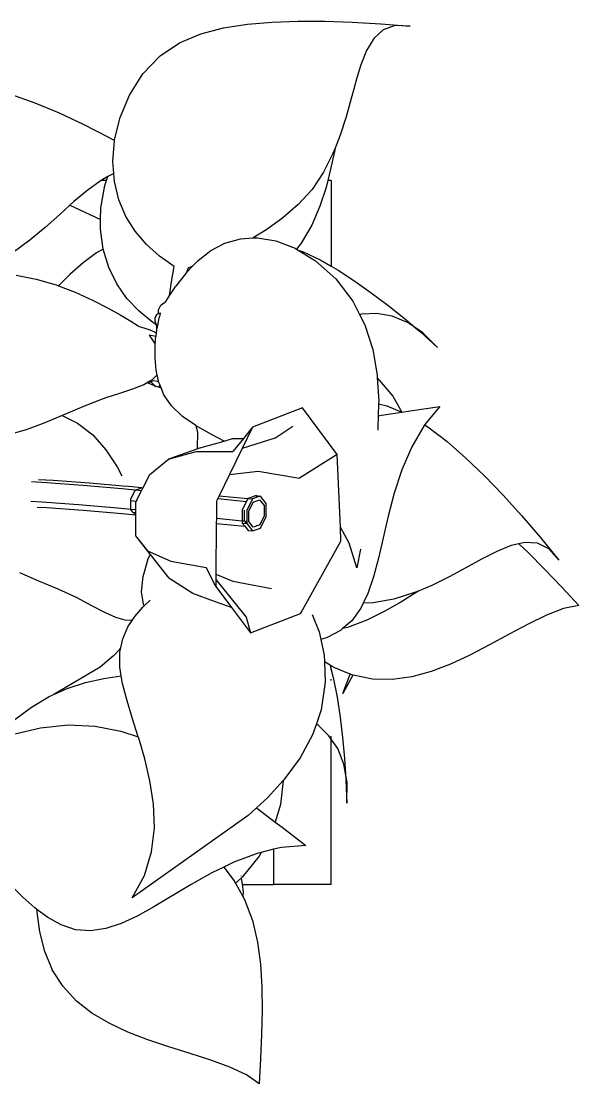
# Model space of a CAD drawing. Header units: metres. Extents: x 54.3 to 102.1, y 17 to 45.8.
# Drawn here: x 59.1817 to 59.4397, y 25.7853 to 26.2772 of the extents above; entities that cross this region are included whole.
import ezdxf

# ---------------------------------------------------------------- set-up
doc = ezdxf.new("R2010")
doc.units = ezdxf.units.M

msp = doc.modelspace()

# ---------------------------------------------------------------- linework, layer by layer
for p, q in [((59.28634, 26.27586), (59.29787, 26.27683)), ((59.29787, 26.27683), (59.30982, 26.27725)), ((59.30982, 26.27725), (59.32218, 26.27723)), ((59.32218, 26.27723), (59.33493, 26.27685)), ((59.33493, 26.27685), (59.3481, 26.27609)), ((59.3481, 26.27609), (59.36172, 26.27491)), ((59.25497, 26.26725), (59.2648, 26.27139)), ((59.2648, 26.27139), (59.27529, 26.27414)), ((59.27529, 26.27414), (59.28634, 26.27586)), ((59.34927, 26.27322), (59.34495, 26.26928)), ((59.35477, 26.2752), (59.34927, 26.27322)), ((59.36172, 26.27491), (59.35477, 26.2752)), ((59.24597, 26.26127), (59.25497, 26.26725)), ((59.34495, 26.26928), (59.34157, 26.26375)), ((59.34157, 26.26375), (59.33886, 26.25704)), ((59.23802, 26.25297), (59.24597, 26.26127)), ((59.33886, 26.25704), (59.33655, 26.24949)), ((59.23173, 26.243), (59.23802, 26.25297)), ((59.33619, 26.24817), (59.33467, 26.24252)), ((59.33655, 26.24949), (59.33619, 26.24817)), ((59.17671, 26.24343), (59.18795, 26.23954)), ((59.22741, 26.23262), (59.23173, 26.243)), ((59.33467, 26.24252), (59.33437, 26.2414)), ((59.18795, 26.23954), (59.19916, 26.23484)), ((59.33437, 26.2414), (59.33205, 26.23303)), ((59.19916, 26.23484), (59.21042, 26.22952)), ((59.22491, 26.22229), (59.22741, 26.23262)), ((59.33205, 26.23303), (59.32934, 26.22452)), ((59.21042, 26.22952), (59.22179, 26.22366)), ((59.22179, 26.22366), (59.22489, 26.22196)), ((59.22489, 26.22196), (59.22491, 26.22229)), ((59.32934, 26.22452), (59.32697, 26.21852)), ((59.2241, 26.21236), (59.22489, 26.22196)), ((59.32697, 26.21852), (59.32595, 26.21597)), ((59.32697, 26.21852), (59.32663, 26.21691)), ((59.22453, 26.20674), (59.2241, 26.21236)), ((59.32595, 26.21597), (59.32166, 26.20739)), ((59.32663, 26.21691), (59.3249, 26.2087)), ((59.32166, 26.20739), (59.31627, 26.19935)), ((59.3249, 26.2087), (59.32358, 26.20351)), ((59.21866, 26.20351), (59.21266, 26.19924)), ((59.21939, 26.20402), (59.21866, 26.20351)), ((59.22118, 26.20351), (59.21866, 26.20351)), ((59.22181, 26.2053), (59.21939, 26.20402)), ((59.22036, 26.20115), (59.22118, 26.20351)), ((59.22118, 26.20351), (59.22181, 26.2053)), ((59.22453, 26.20674), (59.22181, 26.2053)), ((59.22481, 26.20307), (59.22453, 26.20674)), ((59.22687, 26.19455), (59.22481, 26.20307)), ((59.32358, 26.20351), (59.32275, 26.20025)), ((59.32521, 26.20351), (59.32358, 26.20351)), ((59.32521, 26.20351), (59.32521, 26.16378)), ((59.21266, 26.19924), (59.20607, 26.19373)), ((59.21854, 26.19084), (59.22036, 26.20115)), ((59.31627, 26.19935), (59.30991, 26.19232)), ((59.32275, 26.20025), (59.31993, 26.19163)), ((59.20607, 26.19373), (59.20424, 26.19209)), ((59.23013, 26.18685), (59.22687, 26.19455)), ((59.19948, 26.18784), (59.19273, 26.18182)), ((59.20424, 26.19209), (59.19948, 26.18784)), ((59.20424, 26.19209), (59.21577, 26.18674)), ((59.21844, 26.18541), (59.21854, 26.19084)), ((59.30991, 26.19232), (59.30284, 26.18616)), ((59.31993, 26.19163), (59.31618, 26.18284)), ((59.21577, 26.18674), (59.21844, 26.18541)), ((59.21836, 26.18094), (59.21844, 26.18541)), ((59.23445, 26.17998), (59.23013, 26.18685)), ((59.30284, 26.18616), (59.29536, 26.18078)), ((59.31618, 26.18284), (59.31129, 26.17444)), ((59.19273, 26.18182), (59.18562, 26.17589)), ((59.21963, 26.17169), (59.21836, 26.18094)), ((59.23969, 26.17388), (59.23445, 26.17998)), ((59.29536, 26.18078), (59.28905, 26.17691)), ((59.18562, 26.17589), (59.17793, 26.17017)), ((59.24572, 26.16848), (59.23969, 26.17388)), ((59.26946, 26.17102), (59.27596, 26.17447)), ((59.27596, 26.17447), (59.28312, 26.17655)), ((59.28312, 26.17655), (59.28905, 26.17691)), ((59.28905, 26.17691), (59.29098, 26.17703)), ((59.29098, 26.17703), (59.2995, 26.17563)), ((59.2995, 26.17563), (59.30855, 26.17212)), ((59.31129, 26.17444), (59.30916, 26.17174)), ((59.21648, 26.17), (59.2103, 26.16536)), ((59.21963, 26.17169), (59.21648, 26.17)), ((59.22221, 26.16324), (59.21963, 26.17169)), ((59.25245, 26.16369), (59.24572, 26.16848)), ((59.26356, 26.16641), (59.26946, 26.17102)), ((59.30855, 26.17212), (59.30916, 26.17174)), ((59.30916, 26.17174), (59.30987, 26.17129)), ((59.30987, 26.17129), (59.31192, 26.17057)), ((59.30987, 26.17129), (59.31792, 26.16627)), ((59.31192, 26.17057), (59.32031, 26.16659)), ((59.2103, 26.16536), (59.20423, 26.15992)), ((59.22592, 26.15565), (59.22221, 26.16324)), ((59.25121, 26.1566), (59.25245, 26.16369)), ((59.25818, 26.16086), (59.26102, 26.16379)), ((59.2589, 26.16306), (59.25818, 26.16086)), ((59.26001, 26.16343), (59.2589, 26.16306)), ((59.26102, 26.16379), (59.26001, 26.16343)), ((59.26102, 26.16379), (59.26356, 26.16641)), ((59.31792, 26.16627), (59.32723, 26.15791)), ((59.32031, 26.16659), (59.32521, 26.16378)), ((59.32521, 26.16378), (59.32833, 26.16199)), ((59.17929, 26.1596), (59.1886, 26.15787)), ((59.20423, 26.15992), (59.19888, 26.15475)), ((59.25818, 26.16086), (59.25322, 26.15452)), ((59.32833, 26.16199), (59.3361, 26.15696)), ((59.1886, 26.15787), (59.19779, 26.15516)), ((59.19779, 26.15516), (59.19888, 26.15475)), ((59.19888, 26.15475), (59.20657, 26.1518)), ((59.23062, 26.14891), (59.22592, 26.15565)), ((59.25021, 26.14995), (59.25322, 26.15452)), ((59.25039, 26.1512), (59.25121, 26.1566)), ((59.32723, 26.15791), (59.33515, 26.1477)), ((59.3361, 26.15696), (59.34372, 26.15157)), ((59.20657, 26.1518), (59.21468, 26.14812)), ((59.23621, 26.14298), (59.23062, 26.14891)), ((59.24863, 26.14753), (59.25021, 26.14995)), ((59.25021, 26.14995), (59.25039, 26.1512)), ((59.34372, 26.15157), (59.3513, 26.14583)), ((59.21468, 26.14812), (59.22185, 26.14446)), ((59.22185, 26.14446), (59.22782, 26.14111)), ((59.2452, 26.14178), (59.24524, 26.14364)), ((59.24524, 26.14364), (59.24627, 26.1458)), ((59.24627, 26.1458), (59.24863, 26.14753)), ((59.33515, 26.1477), (59.33833, 26.14148)), ((59.3513, 26.14583), (59.3589, 26.13974)), ((59.22782, 26.14111), (59.23238, 26.13838)), ((59.23238, 26.13838), (59.2353, 26.13655)), ((59.24254, 26.1378), (59.23621, 26.14298)), ((59.24375, 26.14056), (59.24351, 26.13962)), ((59.24351, 26.13962), (59.24356, 26.13848)), ((59.24356, 26.13848), (59.24391, 26.13713)), ((59.24428, 26.14127), (59.24375, 26.14056)), ((59.24477, 26.14157), (59.24428, 26.14127)), ((59.24508, 26.14175), (59.24477, 26.14157)), ((59.24483, 26.13631), (59.2454, 26.13905)), ((59.2452, 26.14178), (59.24508, 26.14175)), ((59.24613, 26.14201), (59.2452, 26.14178)), ((59.2454, 26.13905), (59.24559, 26.13985)), ((59.24559, 26.13985), (59.24592, 26.14122)), ((59.24592, 26.14122), (59.24613, 26.14201)), ((59.3393, 26.14167), (59.33833, 26.14148)), ((59.33833, 26.14148), (59.34079, 26.13667)), ((59.34628, 26.14185), (59.3393, 26.14167)), ((59.35339, 26.14063), (59.34628, 26.14185)), ((59.36055, 26.13773), (59.35339, 26.14063)), ((59.3589, 26.13974), (59.36421, 26.13524)), ((59.2353, 26.13655), (59.23633, 26.13589)), ((59.23633, 26.13589), (59.23729, 26.13561)), ((59.23729, 26.13561), (59.23895, 26.13513)), ((59.23895, 26.13513), (59.24128, 26.1343)), ((59.24128, 26.1343), (59.24329, 26.13337)), ((59.24403, 26.13683), (59.24254, 26.1378)), ((59.24391, 26.13713), (59.24403, 26.13683)), ((59.24445, 26.13656), (59.24403, 26.13683)), ((59.24403, 26.13683), (59.24441, 26.13592)), ((59.24426, 26.13278), (59.24448, 26.13418)), ((59.24438, 26.13541), (59.24441, 26.13592)), ((59.24448, 26.13418), (59.24438, 26.13541)), ((59.24441, 26.13592), (59.24445, 26.13656)), ((59.24441, 26.13592), (59.24455, 26.13559)), ((59.24483, 26.13631), (59.24445, 26.13656)), ((59.24448, 26.13418), (59.24466, 26.13539)), ((59.24455, 26.13559), (59.24466, 26.13539)), ((59.24466, 26.13539), (59.24472, 26.13575)), ((59.24472, 26.13575), (59.24483, 26.13631)), ((59.34079, 26.13667), (59.34444, 26.12518)), ((59.36421, 26.13524), (59.36055, 26.13773)), ((59.3676, 26.13293), (59.36421, 26.13524)), ((59.36421, 26.13524), (59.36661, 26.13321)), ((59.24405, 26.13125), (59.24095, 26.13195)), ((59.24095, 26.13195), (59.2437, 26.12772)), ((59.24329, 26.13337), (59.24426, 26.13278)), ((59.2437, 26.12772), (59.24405, 26.13125)), ((59.24405, 26.13125), (59.24407, 26.13154)), ((59.24407, 26.13154), (59.24426, 26.13278)), ((59.36661, 26.13321), (59.37443, 26.12613)), ((59.37443, 26.12613), (59.3676, 26.13293)), ((59.2436, 26.12126), (59.24364, 26.12664)), ((59.24364, 26.12664), (59.24373, 26.12765)), ((59.2437, 26.12772), (59.24373, 26.12765)), ((59.34444, 26.12518), (59.34644, 26.11341)), ((59.24413, 26.11561), (59.2436, 26.12126)), ((59.24461, 26.11348), (59.24413, 26.11561)), ((59.23839, 26.10894), (59.2332, 26.10688)), ((59.24121, 26.11057), (59.23839, 26.10894)), ((59.24163, 26.11033), (59.24023, 26.10976)), ((59.24023, 26.10976), (59.24324, 26.10865)), ((59.2423, 26.11119), (59.24121, 26.11057)), ((59.24121, 26.11057), (59.24163, 26.11033)), ((59.24274, 26.11078), (59.24163, 26.11033)), ((59.24163, 26.11033), (59.2428, 26.10925)), ((59.24461, 26.11348), (59.2423, 26.11119)), ((59.24468, 26.11049), (59.24274, 26.11078)), ((59.2428, 26.10925), (59.24324, 26.10865)), ((59.24542, 26.10992), (59.24461, 26.11348)), ((59.24542, 26.10992), (59.24468, 26.11049)), ((59.2458, 26.10898), (59.24542, 26.10992)), ((59.24556, 26.1078), (59.2458, 26.10898)), ((59.24643, 26.10746), (59.2458, 26.10898)), ((59.34644, 26.11341), (59.34651, 26.11217)), ((59.34651, 26.11217), (59.35372, 26.10362)), ((59.34651, 26.11217), (59.34713, 26.10145)), ((59.22676, 26.10477), (59.22133, 26.10296)), ((59.2332, 26.10688), (59.22676, 26.10477)), ((59.24324, 26.10865), (59.24378, 26.10792)), ((59.24324, 26.10865), (59.24556, 26.1078)), ((59.24553, 26.10765), (59.24556, 26.1078)), ((59.24556, 26.1078), (59.24628, 26.10754)), ((59.24628, 26.10754), (59.24643, 26.10746)), ((59.24771, 26.10434), (59.24643, 26.10746)), ((59.25122, 26.0991), (59.24771, 26.10434)), ((59.21915, 26.10223), (59.21048, 26.09888)), ((59.22133, 26.10296), (59.21915, 26.10223)), ((59.25627, 26.09429), (59.25122, 26.0991)), ((59.34709, 26.10004), (59.34695, 26.09453)), ((59.34713, 26.10145), (59.34709, 26.10004)), ((59.34709, 26.10004), (59.35086, 26.09921)), ((59.35086, 26.09921), (59.35781, 26.09625)), ((59.35372, 26.10362), (59.35781, 26.09625)), ((59.20067, 26.09466), (59.19262, 26.09129)), ((59.20144, 26.09498), (59.20067, 26.09466)), ((59.20067, 26.09466), (59.20771, 26.09121)), ((59.21048, 26.09888), (59.20144, 26.09498)), ((59.26253, 26.08999), (59.25627, 26.09429)), ((59.31186, 26.09825), (59.28872, 26.08928)), ((59.32794, 26.07669), (59.31186, 26.09825)), ((59.34695, 26.09453), (59.34681, 26.08932)), ((59.34695, 26.09453), (59.34845, 26.09478)), ((59.34845, 26.09478), (59.35781, 26.09625)), ((59.35781, 26.09625), (59.35787, 26.09622)), ((59.35787, 26.09622), (59.36172, 26.0968)), ((59.36172, 26.0968), (59.37546, 26.0988)), ((59.37546, 26.0988), (59.36839, 26.09033)), ((59.19262, 26.09129), (59.18389, 26.08811)), ((59.20771, 26.09121), (59.21475, 26.08575)), ((59.26253, 26.08999), (59.2632, 26.08675)), ((59.26261, 26.08993), (59.26253, 26.08999)), ((59.26972, 26.08588), (59.26261, 26.08993)), ((59.28872, 26.08928), (59.2839, 26.07935)), ((59.28872, 26.08928), (59.28452, 26.08406)), ((59.29908, 26.08424), (59.30736, 26.08982)), ((59.34681, 26.08932), (59.3467, 26.08798)), ((59.36819, 26.0901), (59.36242, 26.08016)), ((59.36839, 26.09033), (59.36819, 26.0901)), ((59.36839, 26.09033), (59.36993, 26.08939)), ((59.36993, 26.08939), (59.37885, 26.08263)), ((59.18389, 26.08811), (59.17512, 26.08563)), ((59.21475, 26.08575), (59.22085, 26.07887)), ((59.2632, 26.08675), (59.26309, 26.07975)), ((59.27562, 26.08287), (59.26972, 26.08588)), ((59.29908, 26.08424), (59.2839, 26.07935)), ((59.26309, 26.07975), (59.26298, 26.07917)), ((59.26392, 26.0795), (59.26298, 26.07917)), ((59.26392, 26.0795), (59.27562, 26.08287)), ((59.27562, 26.08287), (59.2795, 26.08399)), ((59.2839, 26.07935), (59.27806, 26.06733)), ((59.2795, 26.08399), (59.28452, 26.08406)), ((59.28452, 26.08406), (59.27962, 26.07797)), ((59.36242, 26.08016), (59.35789, 26.06954)), ((59.37885, 26.08263), (59.38755, 26.07501)), ((59.22085, 26.07887), (59.22608, 26.07098)), ((59.24118, 26.06742), (59.2499, 26.07455)), ((59.26298, 26.07917), (59.2499, 26.07455)), ((59.2499, 26.07455), (59.26272, 26.07807)), ((59.26272, 26.07807), (59.27962, 26.07797)), ((59.32794, 26.07669), (59.31043, 26.06569)), ((59.3294, 26.04292), (59.32794, 26.07669)), ((59.38755, 26.07501), (59.39616, 26.0667)), ((59.22608, 26.07098), (59.22827, 26.06677)), ((59.35789, 26.06954), (59.35436, 26.05872)), ((59.19651, 26.06453), (59.18968, 26.06494)), ((59.23793, 26.0611), (59.24118, 26.06742)), ((59.27806, 26.06733), (59.2733, 26.05753)), ((59.27806, 26.06733), (59.29142, 26.06886)), ((59.29142, 26.06886), (59.31043, 26.06569)), ((59.39616, 26.0667), (59.40473, 26.0578)), ((59.19334, 26.0635), (59.18646, 26.06392)), ((59.21023, 26.06226), (59.19334, 26.0635)), ((59.21333, 26.06329), (59.19651, 26.06453)), ((59.22828, 26.06073), (59.21023, 26.06226)), ((59.22878, 26.06198), (59.21333, 26.06329)), ((59.23447, 26.06011), (59.22828, 26.06073)), ((59.23129, 26.06176), (59.22878, 26.06198)), ((59.23742, 26.06115), (59.23129, 26.06176)), ((59.23239, 26.05597), (59.23447, 26.06011)), ((59.23447, 26.06011), (59.23742, 26.06115)), ((59.23727, 26.05982), (59.23447, 26.06011)), ((59.2352, 26.05569), (59.23727, 26.05982)), ((59.23727, 26.05982), (59.23793, 26.0611)), ((59.23727, 26.05982), (59.23736, 26.05981)), ((59.23736, 26.05981), (59.23738, 26.05986)), ((59.23793, 26.0611), (59.23742, 26.06115)), ((59.238, 26.06109), (59.23793, 26.0611)), ((59.19127, 26.05456), (59.18619, 26.05487)), ((59.2324, 26.05117), (59.23239, 26.05597)), ((59.2349, 26.05493), (59.23239, 26.05518)), ((59.2352, 26.05569), (59.23455, 26.05424)), ((59.2352, 26.05552), (59.2352, 26.05569)), ((59.27208, 26.05502), (59.272, 26.04718)), ((59.27268, 26.05626), (59.27208, 26.05502)), ((59.2733, 26.05753), (59.27268, 26.05626)), ((59.27268, 26.05626), (59.28598, 26.05492)), ((59.2733, 26.05753), (59.28662, 26.05619)), ((59.28598, 26.05492), (59.284, 26.05098)), ((59.28662, 26.05619), (59.28598, 26.05492)), ((59.28871, 26.05607), (59.28605, 26.05078)), ((59.28666, 26.05628), (59.28662, 26.05619)), ((59.29039, 26.05759), (59.28666, 26.05628)), ((59.28666, 26.05628), (59.28871, 26.05607)), ((59.29096, 26.05687), (59.28871, 26.05607)), ((59.28908, 26.0546), (59.29203, 26.05564)), ((59.29096, 26.05687), (59.29039, 26.05759)), ((59.29039, 26.05759), (59.29243, 26.05738)), ((59.29243, 26.05738), (59.29096, 26.05687)), ((59.29203, 26.05564), (59.29413, 26.05298)), ((59.29508, 26.05402), (59.29243, 26.05738)), ((59.35436, 26.05872), (59.35154, 26.0481)), ((59.40473, 26.0578), (59.41331, 26.04836)), ((59.19359, 26.05188), (59.18906, 26.05216)), ((59.20816, 26.05332), (59.19127, 26.05456)), ((59.21041, 26.05064), (59.19359, 26.05188)), ((59.22621, 26.05179), (59.20816, 26.05332)), ((59.22837, 26.04912), (59.21041, 26.05064)), ((59.2324, 26.05117), (59.22621, 26.05179)), ((59.23456, 26.05095), (59.2324, 26.05117)), ((59.23335, 26.04996), (59.2324, 26.05117)), ((59.23335, 26.04996), (59.23457, 26.04984)), ((59.2345, 26.0485), (59.23335, 26.04996)), ((59.23455, 26.05424), (59.23456, 26.05095)), ((59.23456, 26.05095), (59.23457, 26.04984)), ((59.23457, 26.04984), (59.23457, 26.04853)), ((59.284, 26.05098), (59.28402, 26.04597)), ((59.28496, 26.05067), (59.28506, 26.05087)), ((59.28497, 26.04587), (59.28496, 26.05067)), ((59.28605, 26.05078), (59.28606, 26.04576)), ((59.287, 26.05047), (59.28908, 26.0546)), ((59.28701, 26.04566), (59.287, 26.05047)), ((59.29413, 26.05298), (59.29414, 26.04818)), ((59.29509, 26.04787), (59.29508, 26.05402)), ((59.2345, 26.0485), (59.22837, 26.04912)), ((59.23457, 26.04853), (59.2345, 26.0485)), ((59.23457, 26.0485), (59.2345, 26.0485)), ((59.23457, 26.04853), (59.23457, 26.0485)), ((59.23457, 26.0485), (59.23457, 26.04641)), ((59.23457, 26.04641), (59.23459, 26.03892)), ((59.272, 26.04718), (59.27198, 26.04473)), ((59.272, 26.04718), (59.28402, 26.04597)), ((59.28402, 26.04597), (59.28402, 26.04483)), ((59.28402, 26.04597), (59.28497, 26.04587)), ((59.28497, 26.04587), (59.28606, 26.04576)), ((59.28594, 26.04463), (59.28497, 26.04587)), ((59.28606, 26.04576), (59.28606, 26.04462)), ((59.28911, 26.043), (59.28701, 26.04566)), ((59.29414, 26.04818), (59.29206, 26.04404)), ((59.29243, 26.04258), (59.29509, 26.04787)), ((59.35154, 26.0481), (59.347, 26.02857)), ((59.41331, 26.04836), (59.42191, 26.03837)), ((59.27198, 26.04473), (59.27174, 26.02125)), ((59.27198, 26.04473), (59.28514, 26.0434)), ((59.28402, 26.04483), (59.28594, 26.04463)), ((59.28402, 26.04483), (59.28514, 26.0434)), ((59.28514, 26.0434), (59.28667, 26.04147)), ((59.28594, 26.04463), (59.28606, 26.04462)), ((59.28606, 26.04462), (59.28871, 26.04126)), ((59.28667, 26.04147), (59.28871, 26.04126)), ((59.28871, 26.04126), (59.29243, 26.04258)), ((59.29206, 26.04404), (59.28911, 26.043)), ((59.33352, 26.03553), (59.3294, 26.04292)), ((59.32967, 26.03653), (59.3294, 26.04292)), ((59.23459, 26.03892), (59.24127, 26.03044)), ((59.23459, 26.03892), (59.24009, 26.03209)), ((59.31123, 26.00353), (59.32967, 26.03653)), ((59.33697, 26.02417), (59.33352, 26.03553)), ((59.41201, 26.03527), (59.4085, 26.03449)), ((59.41483, 26.03589), (59.41201, 26.03527)), ((59.41201, 26.03527), (59.41628, 26.03123)), ((59.42066, 26.03553), (59.41483, 26.03589)), ((59.42591, 26.03294), (59.42066, 26.03553)), ((59.42191, 26.03837), (59.43052, 26.02774)), ((59.24009, 26.03209), (59.25097, 26.02723)), ((59.24041, 26.02838), (59.24131, 26.0304)), ((59.24127, 26.03044), (59.24131, 26.0304)), ((59.24131, 26.0304), (59.24135, 26.03049)), ((59.24131, 26.0304), (59.25005, 26.01945)), ((59.33865, 26.03279), (59.33697, 26.02417)), ((59.40179, 26.03177), (59.39475, 26.02819)), ((59.4085, 26.03449), (59.40179, 26.03177)), ((59.41628, 26.03123), (59.4241, 26.02336)), ((59.43052, 26.02774), (59.42591, 26.03294)), ((59.23805, 26.02009), (59.24041, 26.02838)), ((59.25097, 26.02723), (59.26723, 26.02433)), ((59.347, 26.02857), (59.34472, 26.01999)), ((59.39475, 26.02819), (59.38743, 26.02415)), ((59.18976, 26.01805), (59.18097, 26.02183)), ((59.27169, 26.01555), (59.26723, 26.02433)), ((59.27174, 26.02125), (59.27172, 26.01876)), ((59.27174, 26.02125), (59.27967, 26.01801)), ((59.38743, 26.02415), (59.37979, 26.01999)), ((59.4241, 26.02336), (59.43191, 26.01516)), ((59.19884, 26.01426), (59.18976, 26.01805)), ((59.23739, 26.01308), (59.23805, 26.02009)), ((59.2611, 26.01227), (59.25005, 26.01945)), ((59.27172, 26.01876), (59.27169, 26.01555)), ((59.27169, 26.01555), (59.279, 26.00575)), ((59.27172, 26.01876), (59.2858, 26.00128)), ((59.27967, 26.01801), (59.29751, 26.01461)), ((59.34472, 26.01999), (59.34208, 26.0123)), ((59.37178, 26.01603), (59.36581, 26.01357)), ((59.37979, 26.01999), (59.37178, 26.01603)), ((59.20727, 26.01035), (59.19884, 26.01426)), ((59.23827, 26.00731), (59.23739, 26.01308)), ((59.27112, 26.00862), (59.2611, 26.01227)), ((59.34208, 26.0123), (59.3399, 26.0078)), ((59.36328, 26.01253), (59.35413, 26.00966)), ((59.36443, 26.01269), (59.35732, 26.00824)), ((59.36581, 26.01357), (59.36328, 26.01253)), ((59.36581, 26.01357), (59.36443, 26.01269)), ((59.43191, 26.01516), (59.43974, 26.00666)), ((59.21438, 26.00664), (59.20727, 26.01035)), ((59.22038, 26.00347), (59.21438, 26.00664)), ((59.23424, 26.00168), (59.23794, 26.00598)), ((59.23794, 26.00598), (59.2386, 26.00661)), ((59.2386, 26.00661), (59.23827, 26.00731)), ((59.2386, 26.00661), (59.24136, 26.00923)), ((59.279, 26.00575), (59.27112, 26.00862)), ((59.279, 26.00575), (59.28777, 25.99399)), ((59.33881, 26.00554), (59.33466, 25.99969)), ((59.3399, 26.0078), (59.33881, 26.00554)), ((59.3446, 26.00795), (59.3399, 26.0078)), ((59.35413, 26.00966), (59.3446, 26.00795)), ((59.35732, 26.00824), (59.34975, 26.00391)), ((59.43974, 26.00666), (59.43272, 26.00529)), ((59.22546, 26.00117), (59.22038, 26.00347)), ((59.2298, 25.99992), (59.22546, 26.00117)), ((59.23305, 25.99985), (59.23424, 26.00168)), ((59.2858, 26.00128), (59.28777, 25.99399)), ((59.28777, 25.99399), (59.31091, 26.00296)), ((59.31091, 26.00296), (59.31123, 26.00353)), ((59.31628, 26.00261), (59.31965, 25.99459)), ((59.34975, 26.00391), (59.34158, 25.99995)), ((59.42485, 26.00226), (59.41637, 25.99812)), ((59.43272, 26.00529), (59.42485, 26.00226)), ((59.22863, 25.99128), (59.23104, 25.99678)), ((59.23305, 25.99985), (59.2298, 25.99992)), ((59.23104, 25.99678), (59.23305, 25.99985)), ((59.33046, 25.99601), (59.32943, 25.99511)), ((59.33466, 25.99969), (59.33046, 25.99601)), ((59.33266, 25.99655), (59.33046, 25.99601)), ((59.34158, 25.99995), (59.33266, 25.99655)), ((59.41637, 25.99812), (59.4075, 25.99338)), ((59.22774, 25.98713), (59.22863, 25.99128)), ((59.31965, 25.99459), (59.32041, 25.99104)), ((59.32325, 25.9919), (59.32041, 25.99104)), ((59.32041, 25.99104), (59.32195, 25.98378)), ((59.32943, 25.99511), (59.32325, 25.9919)), ((59.4075, 25.99338), (59.39844, 25.98847)), ((59.22741, 25.98673), (59.2244, 25.9834)), ((59.22696, 25.98589), (59.22741, 25.98673)), ((59.2273, 25.9851), (59.22774, 25.98713)), ((59.22741, 25.98673), (59.22747, 25.98683)), ((59.22774, 25.98713), (59.22747, 25.98683)), ((59.39844, 25.98847), (59.38936, 25.98377)), ((59.2244, 25.9834), (59.21815, 25.97812)), ((59.22735, 25.97813), (59.2273, 25.9851)), ((59.32195, 25.98378), (59.32206, 25.98059)), ((59.38936, 25.98377), (59.38034, 25.97957)), ((59.21815, 25.97812), (59.19673, 25.96548)), ((59.22797, 25.97423), (59.22735, 25.97813)), ((59.32206, 25.98059), (59.3224, 25.97128)), ((59.32465, 25.9791), (59.32206, 25.98059)), ((59.32465, 25.9791), (59.32521, 25.97686)), ((59.32521, 25.97877), (59.32465, 25.9791)), ((59.32521, 25.97686), (59.32521, 25.97877)), ((59.32679, 25.97787), (59.32521, 25.97877)), ((59.32521, 25.97686), (59.32611, 25.97333)), ((59.33395, 25.97499), (59.32679, 25.97787)), ((59.37139, 25.97616), (59.36247, 25.97373)), ((59.38034, 25.97957), (59.37139, 25.97616)), ((59.21147, 25.97102), (59.21987, 25.97295)), ((59.21987, 25.97295), (59.22797, 25.97423)), ((59.22797, 25.97423), (59.228, 25.97423)), ((59.22861, 25.97054), (59.22797, 25.97423)), ((59.3224, 25.97128), (59.32056, 25.95848)), ((59.32521, 25.97205), (59.32521, 25.97262)), ((59.32611, 25.97333), (59.32788, 25.96424)), ((59.33052, 25.96601), (59.33395, 25.97499)), ((59.33513, 25.97451), (59.33052, 25.96601)), ((59.33513, 25.97451), (59.33395, 25.97499)), ((59.33531, 25.97444), (59.33513, 25.97451)), ((59.34434, 25.97262), (59.33531, 25.97444)), ((59.3535, 25.97249), (59.34434, 25.97262)), ((59.36247, 25.97373), (59.3535, 25.97249)), ((59.1946, 25.96454), (59.20299, 25.96828)), ((59.20299, 25.96828), (59.21147, 25.97102)), ((59.23064, 25.96261), (59.22861, 25.97054)), ((59.18643, 25.9596), (59.1946, 25.96454)), ((59.23321, 25.95422), (59.23064, 25.96261)), ((59.32788, 25.96424), (59.32929, 25.95501)), ((59.17875, 25.95388), (59.18643, 25.9596)), ((59.32056, 25.95848), (59.3183, 25.95188)), ((59.19061, 25.95011), (59.20345, 25.95143)), ((59.20345, 25.95143), (59.21587, 25.95085)), ((59.23586, 25.94586), (59.23321, 25.95422)), ((59.3183, 25.95188), (59.31654, 25.94677)), ((59.31911, 25.95131), (59.3183, 25.95188)), ((59.32929, 25.95501), (59.33043, 25.94558)), ((59.17869, 25.94731), (59.19061, 25.95011)), ((59.21587, 25.95085), (59.22775, 25.94855)), ((59.22775, 25.94855), (59.23586, 25.94586)), ((59.31654, 25.94677), (59.31081, 25.93616)), ((59.32409, 25.94642), (59.31911, 25.95131)), ((59.23604, 25.94527), (59.23586, 25.94586)), ((59.23884, 25.93572), (59.23604, 25.94527)), ((59.32521, 25.94477), (59.32409, 25.94642)), ((59.32521, 25.94477), (59.32521, 25.94627)), ((59.32815, 25.94045), (59.32521, 25.94477)), ((59.32521, 25.87754), (59.32521, 25.94477)), ((59.33043, 25.94558), (59.33134, 25.93587)), ((59.33103, 25.9333), (59.32815, 25.94045)), ((59.24125, 25.92556), (59.23884, 25.93572)), ((59.31081, 25.93616), (59.30374, 25.92655)), ((59.33178, 25.92895), (59.33103, 25.9333)), ((59.33134, 25.93587), (59.33178, 25.92895)), ((59.33249, 25.92489), (59.33178, 25.92895)), ((59.33178, 25.92895), (59.33199, 25.9258)), ((59.24287, 25.91488), (59.24125, 25.92556)), ((59.30289, 25.92563), (59.29561, 25.91774)), ((59.30289, 25.92563), (59.30175, 25.91451)), ((59.30374, 25.92655), (59.30289, 25.92563)), ((59.33199, 25.9258), (59.33233, 25.91525)), ((59.33233, 25.91525), (59.33249, 25.92489)), ((59.29561, 25.91774), (59.29051, 25.91307)), ((59.24329, 25.90385), (59.24287, 25.91488)), ((59.29051, 25.91307), (59.28666, 25.90955)), ((59.29051, 25.91307), (59.29174, 25.91216)), ((59.29174, 25.91216), (59.29928, 25.90641)), ((59.30175, 25.91451), (59.29928, 25.90641)), ((59.28562, 25.9087), (59.23296, 25.87137)), ((59.28666, 25.90955), (59.28562, 25.9087)), ((59.24205, 25.89269), (59.24329, 25.90385)), ((59.29928, 25.90641), (59.30241, 25.90402)), ((59.30241, 25.90402), (59.31339, 25.89552)), ((59.23874, 25.88174), (59.24205, 25.89269)), ((59.29273, 25.8924), (59.29092, 25.89196)), ((59.29273, 25.8924), (59.29177, 25.89063)), ((59.29848, 25.89382), (59.29273, 25.8924)), ((59.30208, 25.89471), (59.29848, 25.89382)), ((59.29848, 25.89382), (59.29848, 25.87754)), ((59.31339, 25.89552), (59.30208, 25.89471)), ((59.28014, 25.88784), (59.27544, 25.88556)), ((59.29092, 25.89196), (59.28014, 25.88784)), ((59.29177, 25.89063), (59.28395, 25.88099)), ((59.2699, 25.88287), (59.2603, 25.87751)), ((59.27544, 25.88556), (59.2699, 25.88287)), ((59.27544, 25.88556), (59.27984, 25.87989)), ((59.23296, 25.87137), (59.23874, 25.88174)), ((59.27984, 25.87989), (59.2808, 25.87815)), ((59.28342, 25.88052), (59.2808, 25.87815)), ((59.2808, 25.87815), (59.28426, 25.87193)), ((59.28327, 25.88149), (59.28329, 25.88136)), ((59.28395, 25.88099), (59.28342, 25.88052)), ((59.28342, 25.88052), (59.28388, 25.87754)), ((59.1824, 25.87167), (59.17737, 25.87682)), ((59.2603, 25.87751), (59.2431, 25.86721)), ((59.28388, 25.87754), (59.29848, 25.87754)), ((59.28388, 25.87754), (59.28439, 25.87415)), ((59.28439, 25.87415), (59.28426, 25.87193)), ((59.32521, 25.87754), (59.29848, 25.87754)), ((59.18795, 25.86672), (59.1824, 25.87167)), ((59.28426, 25.87193), (59.28504, 25.87052)), ((59.28504, 25.87052), (59.28866, 25.86086)), ((59.18895, 25.86598), (59.18795, 25.86672)), ((59.18902, 25.86479), (59.18895, 25.86598)), ((59.19392, 25.86232), (59.18895, 25.86598)), ((59.19032, 25.85555), (59.18902, 25.86479)), ((59.23534, 25.86289), (59.22798, 25.85945)), ((59.2431, 25.86721), (59.23534, 25.86289)), ((59.20022, 25.85883), (59.19392, 25.86232)), ((59.20682, 25.8566), (59.20022, 25.85883)), ((59.22798, 25.85945), (59.22084, 25.8571)), ((59.28866, 25.86086), (59.29101, 25.85089)), ((59.19258, 25.84653), (59.19032, 25.85555)), ((59.21375, 25.85603), (59.20682, 25.8566)), ((59.22084, 25.8571), (59.21375, 25.85603)), ((59.29101, 25.85089), (59.29238, 25.84062)), ((59.19549, 25.83937), (59.19258, 25.84653)), ((59.19597, 25.8382), (59.19549, 25.83937)), ((59.29238, 25.84062), (59.29302, 25.83006)), ((59.19604, 25.83802), (59.19597, 25.8382)), ((59.20101, 25.83025), (59.19604, 25.83802)), ((59.20727, 25.82357), (59.20101, 25.83025)), ((59.29302, 25.83006), (59.29315, 25.81922)), ((59.21439, 25.81798), (59.20727, 25.82357)), ((59.29315, 25.81922), (59.29291, 25.80814)), ((59.22233, 25.81326), (59.21439, 25.81798)), ((59.23101, 25.8092), (59.22233, 25.81326)), ((59.2403, 25.80562), (59.23101, 25.8092)), ((59.24999, 25.80235), (59.2403, 25.80562)), ((59.29291, 25.80814), (59.29244, 25.79681)), ((59.25981, 25.79925), (59.24999, 25.80235)), ((59.26938, 25.79616), (59.25981, 25.79925)), ((59.27825, 25.79293), (59.26938, 25.79616)), ((59.29244, 25.79681), (59.29176, 25.78528)), ((59.28589, 25.78937), (59.27825, 25.79293)), ((59.29176, 25.78528), (59.28589, 25.78937))]:
    msp.add_line(p, q)

doc.saveas('drawing.dxf')
